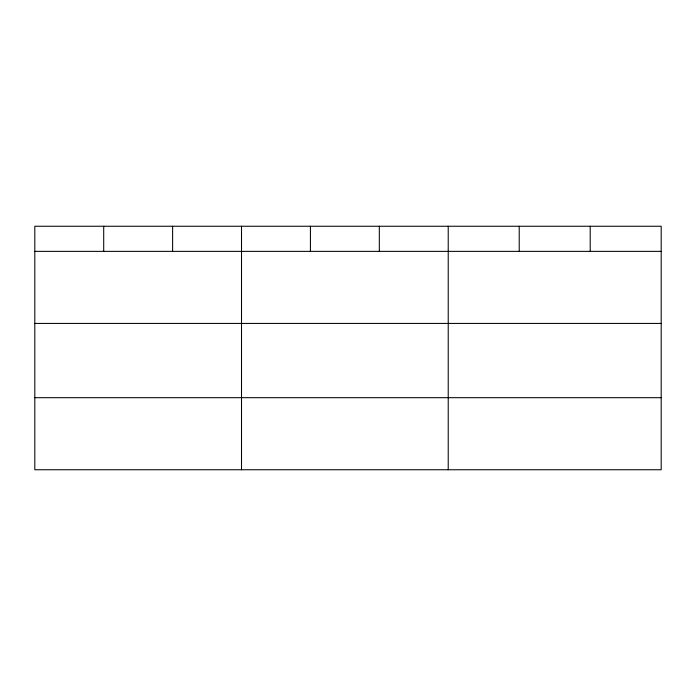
<?xml version="1.0" encoding="UTF-8"?>
<svg xmlns="http://www.w3.org/2000/svg" width="696" height="696" viewBox="0 0 696 696"><rect width="100%" height="100%" fill="white"/><g stroke="black" fill="none" stroke-linecap="round" stroke-linejoin="round"><path stroke-width="1.04" d="M661.2 323.431L661.2 226.252L34.8 226.252L34.8 469.748L661.2 469.748L661.2 323.431L34.8 323.431M34.8 251.369L661.2 251.369M34.8 397.686L661.2 397.686M590.208 226.252L590.208 251.369M519.216 226.252L519.216 251.369M448.224 226.252L448.224 469.748M379.32 226.252L379.32 251.369M310.416 226.252L310.416 251.369M241.512 226.252L241.512 469.748M172.608 226.252L172.608 251.369M103.704 226.252L103.704 251.369"/></g></svg>
